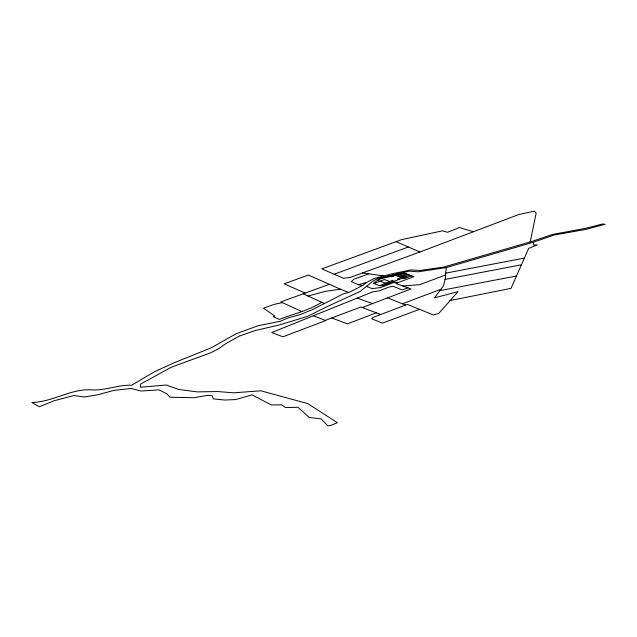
<?xml version="1.0" encoding="UTF-8"?>
<svg xmlns="http://www.w3.org/2000/svg" width="637" height="637" viewBox="0 0 637 637"><rect width="100%" height="100%" fill="white"/><g stroke="black" fill="none" stroke-linecap="round" stroke-linejoin="round"><path stroke-width="0.96" d="M419.472 309.319L382.463 323.126L371.729 318.787L372.956 317.441L407.393 304.406L433.431 314.997L438.678 313.484L458.107 291.635L434.466 297.861L443.503 285.83L445.343 278.433L446.242 267.588L533.519 242.211L553.84 235.077L585.642 229.447L605.15 224.304L602.522 223.977L585.395 228.372L552.59 234.432L532.11 241.359L443.671 267.078L419.998 270.478L410.865 269.897L391.285 273.966L374.142 278.496L366.697 282.406L362.397 285.639L349.562 292.16L343.216 293.888L312.759 309.486L300.632 314.415L288.171 317.927L280.344 321.239L258.272 325.69L236.024 333.788L211.564 347.659L173.75 362.947L154.664 371.65L131.66 385.242C117.574 384.621 104.325 391.293 90.311 389.74C69.951 389.135 52.194 402.066 31.85 402.496L39.231 406.788L53.914 400.816L73.924 395.529L84.426 396.962L97.588 394.836L114.174 390.33L131.214 388.498L140.96 391.03L159.019 389.868L166.958 393.881L169.912 397.225L193.879 397.743L208.116 395.266L212.113 395.76L213.347 398.881L224.901 400.044L235.666 399.542L252.125 394.876L271.306 404.949L281.61 404.877L285.615 407.569L297.965 407.266L309.144 417.378L321.072 418.867L327.848 425.858L330.969 425.389L337.395 422.681L307.695 403.595L260.859 390.792L233.683 392.822L217.79 391.556L197.024 391.874L178.774 389.502L166.281 385.011L140.379 387.232L140.61 384.087L171.393 367.191L210.958 352.675L218.563 348.757L225.96 343.598L239.106 336.185L254.975 330.611L279.627 324.902L307.615 316.302L328.103 306.158L360.136 291.459L373.529 280.694L377.733 278.624L409.185 271.147L418.135 271.792L446.242 267.588M530.199 241.917L536.179 213.021L534.427 211.142L518.924 214.47L419.95 251.997L350.318 277.398L343.534 278.297L321.796 268.894L401.684 239.608L442.635 230.825L447.477 232.306L459.532 227.52L473.339 231.757M445.343 278.433L445.104 279.388L521.432 264.785M321.701 302.288C308.634 310.641 293.482 313.834 279.293 319.416L273.154 316.597L274.85 316.04L263.503 308.212L273.806 304.47L282.342 302.599M362.214 307.52L411.04 288.959L395.744 283.449L413.875 276.649L402.871 272.54L377.733 278.624M376.348 312.831L347.316 323.883L331.805 317.959L325.364 320.395M373.871 283.561L384.382 279.555L389.693 281.538M402.871 272.54L391.628 276.824L390.64 276.458M397.424 275.94L404.638 273.201M399.192 276.601L406.414 273.862M400.96 277.262L408.182 274.523M379.533 285.671L385.735 283.322L387.36 283.927M404.368 276.251L397.289 278.934L398.913 279.539M402.727 277.923L409.949 275.184M411.717 275.845L404.495 278.584L395.657 275.28M445.629 274.961L419.871 284.659L402.759 285.981M331.805 317.959L360.837 307.002L380.743 314.479M402.393 303.793L440.931 289.246M407.855 287.813L402.178 289.931L393.204 286.332L389.334 286.921L379.23 290.83L372.518 291.913L271.688 332.57L282.963 336.798L325.77 320.554L313.293 315.793M334.122 274.228L408.365 246.981M368.743 273.814L353.567 279.348L351.425 281.713L358.36 284.715L362.493 285.567M329.353 284.309L280.853 301.914L302.042 311.628M358.36 284.715L366.697 282.406M308.061 296.038L325.204 291.356L340.461 289.206L348.59 292.423M449.913 300.584L511.025 288.37L528.67 248.374L537.373 244.903L533.623 245.046L533.519 242.211M445.781 273.13L524.394 258.073M439.888 290.639L516.488 275.996M362.557 272.931L383.769 275.948M397.56 282.772L395.935 282.183L393.451 282.629L380.631 287.534L372.135 288.641L366.442 286.387M357.15 298.108L372.494 303.618M377.582 280.272L385.361 283.178M387.654 297.853L405.578 305.075M396.063 241.662L419.95 251.997M340.461 289.206L308.356 275.049L284.182 283.831L305.171 293.084M303.196 293.8L324.4 303.523M378.975 279.277L373.282 283.338L379.971 285.83L383.585 285.36L405.992 276.856L399.303 274.364L378.975 279.277M392.296 280.551L385.074 283.29L386.85 283.943L394.064 281.204L392.296 280.551"/></g></svg>
